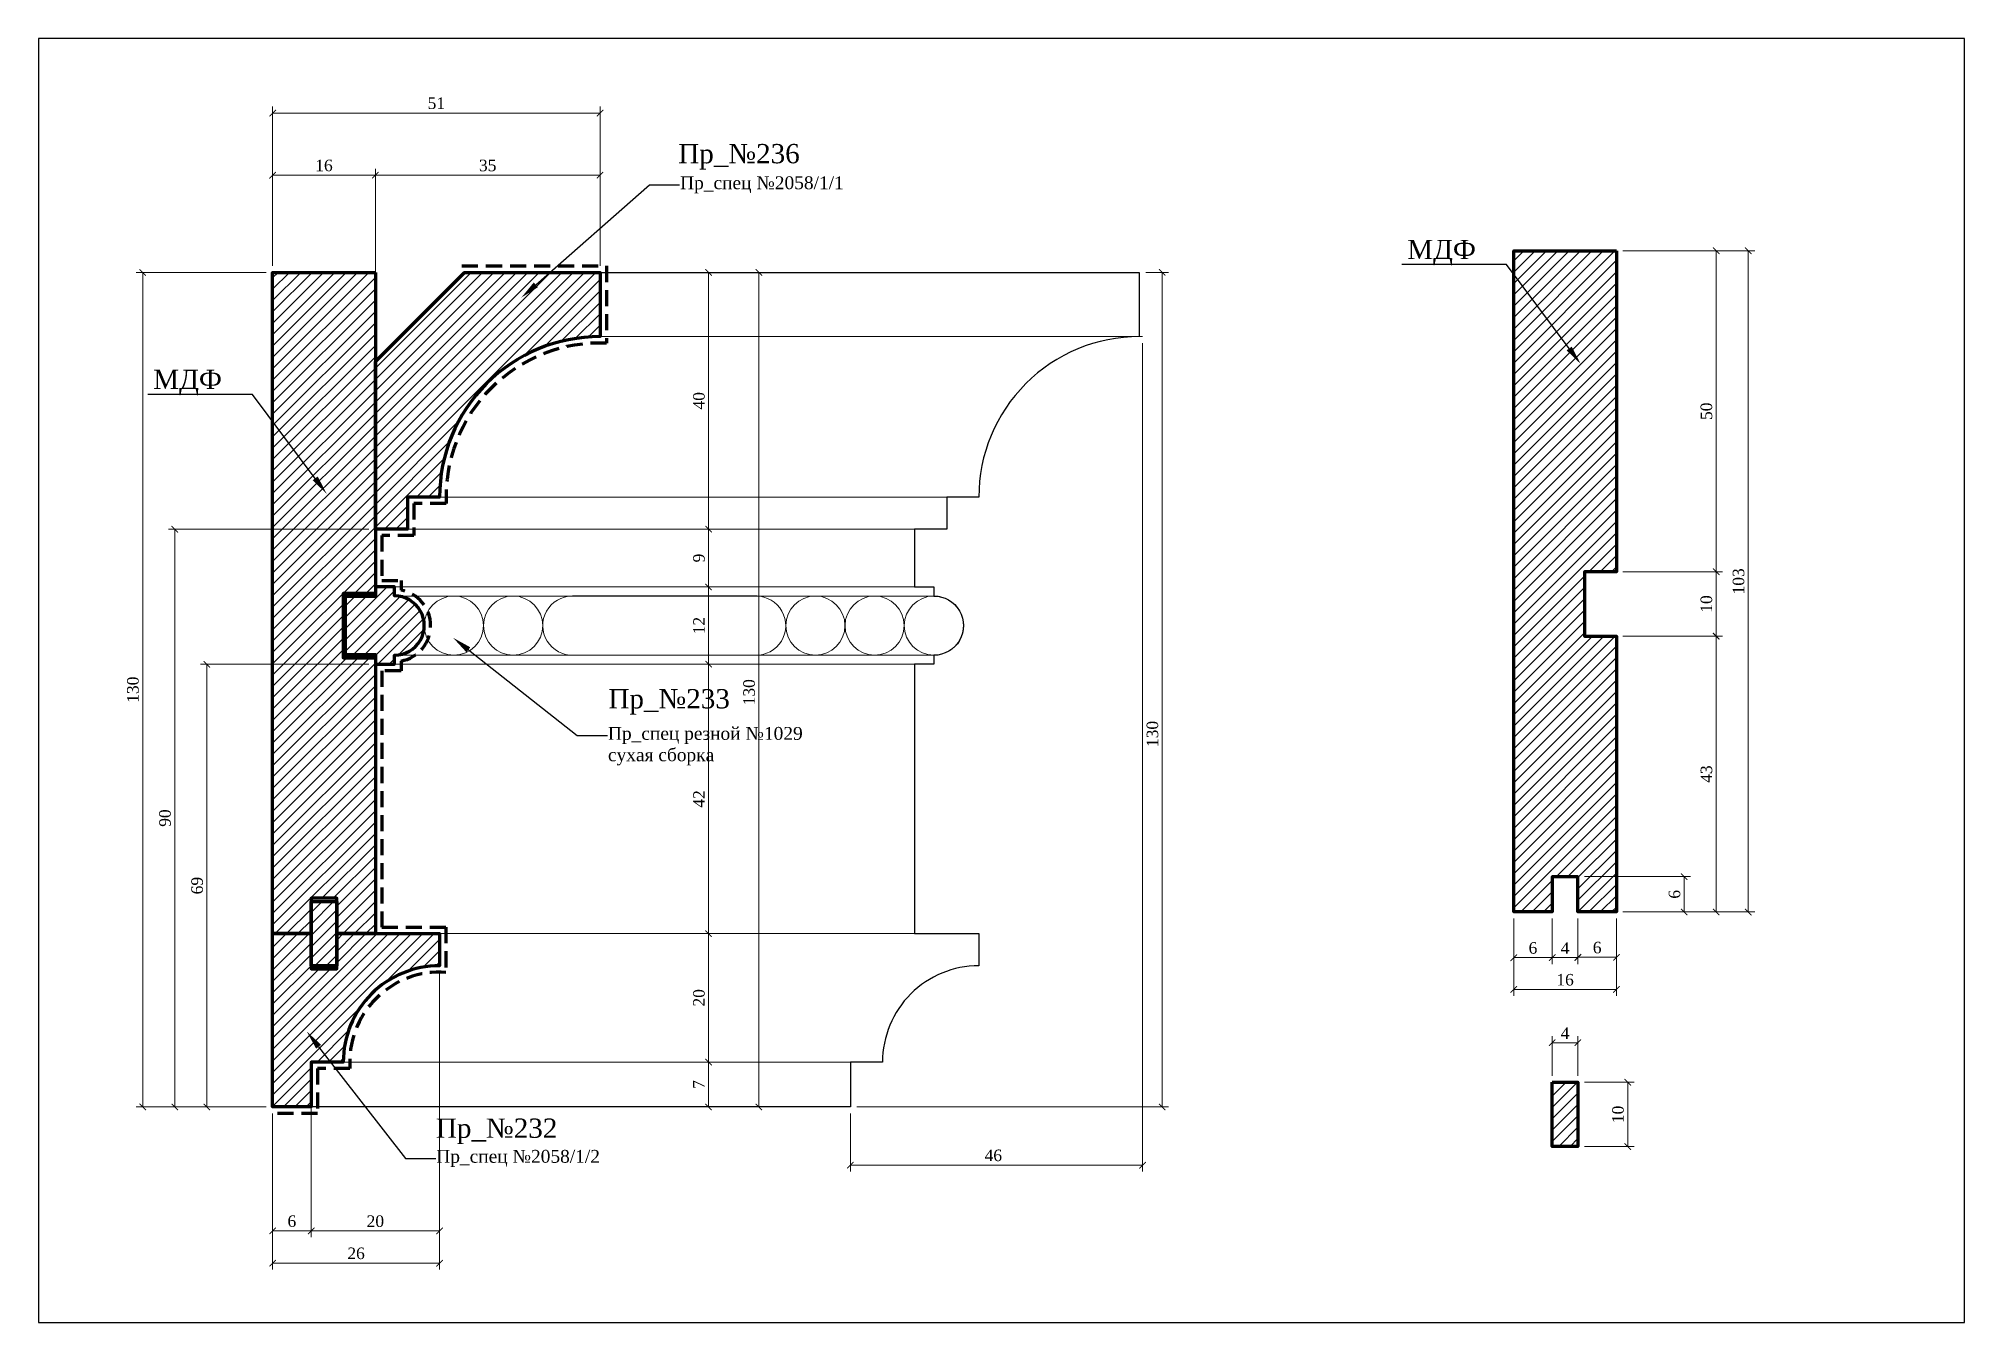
# Model space of a CAD drawing. Header units: millimetres. Extents: x 308730 to 309030, y -101505 to -101305.
import ezdxf
from ezdxf import colors
from ezdxf.entities.mleader import LeaderData, LeaderLine
from ezdxf.math import Vec2, Vec3

# ---------------------------------------------------------------- set-up
doc = ezdxf.new("R2010")
doc.units = ezdxf.units.MM
doc.header["$MEASUREMENT"] = 0
doc.linetypes.add('HIDDEN', pattern=[0.375, 0.25, -0.125])
for name, color, linetype, lineweight in [('0.05', 7, 'Continuous', 5), ('линия 15', 7, 'Continuous', 15), ('линия 50', 1, 'Continuous', 140)]:
    doc.layers.add(name, color=color, linetype=linetype, lineweight=lineweight)
doc.layers.add('Outside panel', color=7, linetype='Continuous', lineweight=18, true_color=0x7f5e57)
doc.layers.add('размеры в модели', color=7, linetype='Continuous')
doc.styles.add('ELECT', font='times.ttf')
doc.styles.get("Standard").update_dxf_attribs({"font": 'times.ttf'})
doc.dimstyles.new('M_1', dxfattribs={"dimtxt": 1.8, "dimasz": 1, "dimexe": 1, "dimexo": 1, "dimgap": 0.6, "dimtad": 1, "dimdec": 0, "dimdsep": 46, "dimtxsty": 'Standard', "dimblk": 'ARCHTICK', "dimcen": -5, "dimclrd": 7, "dimclre": 7, "dimclrt": 7, "dimadec": 0, "dimazin": 0, "dimtfac": 1, "dimtdec": 0, "dimtmove": 0, "dimatfit": 3, "dimfxl": 1, "dimtolj": 1, "dimtzin": 0, "dimlwd": 5, "dimlwe": 5, "dimarcsym": 0})
pattern_1 = [(45, (-916.2845, -3726.1778), (-0.8838834765, 0.8838834765), [])]
pattern_2 = [(45, (-843.7036, -3679.1668), (-0.8838834765, 0.8838834765), [])]
pattern_3 = [(45, (-956.1869, -3686.7835), (-0.8838834765, 0.8838834765), [])]

# ---------------------------------------------------------------- blocks, each defined once
blk = doc.blocks.new('_ArchTick')
at = {"color": 0, "linetype": 'ByBlock', "const_width": 0.15}
blk.add_lwpolyline([(-0.5, -0.5), (0.5, 0.5)], dxfattribs=at)
blk = doc.blocks.new('*D29')
at = {"color": 7, "lineweight": 5, "ltscale": 1000, "transparency": 16777216}
for p, q in [((308902.28, -101352.32), (308902.28, -101481.39)), ((308856.77, -101472.32), (308856.77, -101481.39)), ((308856.77, -101480.39), (308902.28, -101480.39))]:
    blk.add_line(p, q, dxfattribs=at)
at = {"layer": 'Defpoints', "color": 0, "ltscale": 1000, "transparency": 16777216}
for p in [(308902.28, -101351.32), (308856.77, -101471.32), (308902.28, -101480.39)]:
    blk.add_point(p, dxfattribs=at)
at = {"color": 7, "lineweight": 5, "ltscale": 1000, "transparency": 16777216, "rotation": 180}
blk.add_blockref('_ArchTick', (308856.77, -101480.39), dxfattribs=at)
at = {"color": 7, "lineweight": 5, "ltscale": 1000, "transparency": 16777216}
blk.add_blockref('_ArchTick', (308902.28, -101480.39), dxfattribs=at)
at = {"color": 7, "ltscale": 1000, "transparency": 16777216, "insert": (308879.03, -101478.87), "char_height": 1.8, "attachment_point": 5}
blk.add_mtext('\\A1;46', dxfattribs=at)
blk = doc.blocks.new('*D28')
at = {"color": 7, "lineweight": 5, "ltscale": 1000, "transparency": 16777216}
for p, q in [((308902.77, -101341.32), (308906.33, -101341.32)), ((308905.33, -101341.32), (308905.33, -101471.32)), ((308857.77, -101471.32), (308906.33, -101471.32))]:
    blk.add_line(p, q, dxfattribs=at)
at = {"layer": 'Defpoints', "color": 0, "ltscale": 1000, "transparency": 16777216}
for p in [(308901.77, -101341.32), (308856.77, -101471.32), (308905.33, -101471.32)]:
    blk.add_point(p, dxfattribs=at)
at = {"color": 7, "lineweight": 5, "ltscale": 1000, "transparency": 16777216}
for p, rotation in [((308905.33, -101341.32), 90), ((308905.33, -101471.32), 270)]:
    blk.add_blockref('_ArchTick', p, dxfattribs=dict(at, rotation=rotation))
at = {"color": 7, "ltscale": 1000, "transparency": 16777216, "insert": (308903.82, -101413.22), "char_height": 1.8, "attachment_point": 5, "rotation": 90}
blk.add_mtext('\\A1;130', dxfattribs=at)
blk = doc.blocks.new('*D1')
at = {"layer": 'Defpoints', "color": 0, "ltscale": 1000, "transparency": 16777216}
for p in [(308792.77, -101449.32), (308766.77, -101471.32), (308766.77, -101495.65)]:
    blk.add_point(p, dxfattribs=at)
at = {"layer": 'линия 15', "color": 7, "lineweight": 5, "ltscale": 1000, "transparency": 16777216}
for p, q in [((308792.77, -101450.32), (308792.77, -101496.65)), ((308766.77, -101472.32), (308766.77, -101496.65)), ((308792.77, -101495.65), (308766.77, -101495.65))]:
    blk.add_line(p, q, dxfattribs=at)
at = {"layer": 'линия 15', "color": 7, "lineweight": 5, "ltscale": 1000, "transparency": 16777216, "rotation": 180}
blk.add_blockref('_ArchTick', (308766.77, -101495.65), dxfattribs=at)
at = {"layer": 'линия 15', "color": 7, "lineweight": 5, "ltscale": 1000, "transparency": 16777216}
blk.add_blockref('_ArchTick', (308792.77, -101495.65), dxfattribs=at)
at = {"layer": 'линия 15', "color": 7, "ltscale": 1000, "transparency": 16777216, "insert": (308779.77, -101494.13), "char_height": 1.8, "attachment_point": 5}
blk.add_mtext('\\A1;26', dxfattribs=at)
blk = doc.blocks.new('*D4')
at = {"layer": 'Defpoints', "color": 0, "ltscale": 1000, "transparency": 16777216}
for p in [(308756.53, -101402.36), (308782.77, -101402.36), (308766.77, -101471.32)]:
    blk.add_point(p, dxfattribs=at)
at = {"layer": 'линия 15', "color": 7, "lineweight": 5, "ltscale": 1000, "transparency": 16777216}
for p, q in [((308781.77, -101402.36), (308755.53, -101402.36)), ((308756.53, -101471.32), (308756.53, -101402.36)), ((308765.77, -101471.32), (308755.53, -101471.32))]:
    blk.add_line(p, q, dxfattribs=at)
for p, rotation in [((308756.53, -101402.36), 90), ((308756.53, -101471.32), 270)]:
    blk.add_blockref('_ArchTick', p, dxfattribs=dict(at, rotation=rotation))
at = {"layer": 'линия 15', "color": 7, "ltscale": 1000, "transparency": 16777216, "insert": (308755.01, -101436.84), "char_height": 1.8, "attachment_point": 5, "rotation": 90}
blk.add_mtext('\\A1;69', dxfattribs=at)
blk = doc.blocks.new('*D5')
at = {"layer": 'Defpoints', "color": 0, "ltscale": 1000, "transparency": 16777216}
for p in [(308751.53, -101381.32), (308782.77, -101381.32), (308766.77, -101471.32)]:
    blk.add_point(p, dxfattribs=at)
at = {"layer": 'линия 15', "color": 7, "lineweight": 5, "ltscale": 1000, "transparency": 16777216}
for p, q in [((308781.77, -101381.32), (308750.53, -101381.32)), ((308751.53, -101471.32), (308751.53, -101381.32)), ((308765.77, -101471.32), (308750.53, -101471.32))]:
    blk.add_line(p, q, dxfattribs=at)
for p, rotation in [((308751.53, -101381.32), 90), ((308751.53, -101471.32), 270)]:
    blk.add_blockref('_ArchTick', p, dxfattribs=dict(at, rotation=rotation))
at = {"layer": 'линия 15', "color": 7, "ltscale": 1000, "transparency": 16777216, "insert": (308750.01, -101426.32), "char_height": 1.8, "attachment_point": 5, "rotation": 90}
blk.add_mtext('\\A1;90', dxfattribs=at)
blk = doc.blocks.new('*D17')
at = {"layer": 'Defpoints', "color": 0, "ltscale": 1000, "transparency": 16777216}
for p in [(308970.09, -101467.48), (308977.85, -101467.48), (308970.09, -101477.48)]:
    blk.add_point(p, dxfattribs=at)
at = {"layer": 'линия 15', "color": 7, "lineweight": 5, "ltscale": 1000, "transparency": 16777216}
for p, q in [((308971.09, -101467.48), (308978.85, -101467.48)), ((308977.85, -101477.48), (308977.85, -101467.48)), ((308971.09, -101477.48), (308978.85, -101477.48))]:
    blk.add_line(p, q, dxfattribs=at)
for p, rotation in [((308977.85, -101467.48), 90), ((308977.85, -101477.48), 270)]:
    blk.add_blockref('_ArchTick', p, dxfattribs=dict(at, rotation=rotation))
at = {"layer": 'линия 15', "color": 7, "ltscale": 1000, "transparency": 16777216, "insert": (308976.33, -101472.48), "char_height": 1.8, "attachment_point": 5, "rotation": 90}
blk.add_mtext('\\A1;10', dxfattribs=at)
blk = doc.blocks.new('*D24')
at = {"layer": 'Defpoints', "color": 0, "ltscale": 1000, "transparency": 16777216}
for p in [(308976.09, -101337.95), (308976.09, -101440.95), (308996.63, -101440.95)]:
    blk.add_point(p, dxfattribs=at)
at = {"layer": 'линия 15', "color": 7, "lineweight": 5, "ltscale": 1000, "transparency": 16777216}
for p, q in [((308977.09, -101337.95), (308997.63, -101337.95)), ((308996.63, -101337.95), (308996.63, -101440.95)), ((308977.09, -101440.95), (308997.63, -101440.95))]:
    blk.add_line(p, q, dxfattribs=at)
for p, rotation in [((308996.63, -101337.95), 90), ((308996.63, -101440.95), 270)]:
    blk.add_blockref('_ArchTick', p, dxfattribs=dict(at, rotation=rotation))
at = {"layer": 'линия 15', "color": 7, "ltscale": 1000, "transparency": 16777216, "insert": (308995.11, -101389.45), "char_height": 1.8, "attachment_point": 5, "rotation": 90}
blk.add_mtext('\\A1;103', dxfattribs=at)
blk = doc.blocks.new('*D25')
at = {"layer": 'Defpoints', "color": 0, "ltscale": 1000, "transparency": 16777216}
for p in [(308976.09, -101397.99), (308976.09, -101440.95), (308991.63, -101440.95)]:
    blk.add_point(p, dxfattribs=at)
at = {"layer": 'линия 15', "color": 7, "lineweight": 5, "ltscale": 1000, "transparency": 16777216}
for p, q in [((308977.09, -101397.99), (308992.63, -101397.99)), ((308991.63, -101397.99), (308991.63, -101440.95)), ((308977.09, -101440.95), (308992.63, -101440.95))]:
    blk.add_line(p, q, dxfattribs=at)
for p, rotation in [((308991.63, -101397.99), 90), ((308991.63, -101440.95), 270)]:
    blk.add_blockref('_ArchTick', p, dxfattribs=dict(at, rotation=rotation))
at = {"layer": 'линия 15', "color": 7, "ltscale": 1000, "transparency": 16777216, "insert": (308990.11, -101419.47), "char_height": 1.8, "attachment_point": 5, "rotation": 90}
blk.add_mtext('\\A1;43', dxfattribs=at)
blk = doc.blocks.new('*D26')
at = {"layer": 'Defpoints', "color": 0, "ltscale": 1000, "transparency": 16777216}
for p in [(308976.09, -101387.95), (308976.09, -101397.99), (308991.63, -101397.99)]:
    blk.add_point(p, dxfattribs=at)
at = {"layer": 'линия 15', "color": 7, "lineweight": 5, "ltscale": 1000, "transparency": 16777216}
for p, q in [((308977.09, -101387.95), (308992.63, -101387.95)), ((308991.63, -101387.95), (308991.63, -101397.99)), ((308977.09, -101397.99), (308992.63, -101397.99))]:
    blk.add_line(p, q, dxfattribs=at)
for p, rotation in [((308991.63, -101387.95), 90), ((308991.63, -101397.99), 270)]:
    blk.add_blockref('_ArchTick', p, dxfattribs=dict(at, rotation=rotation))
at = {"layer": 'линия 15', "color": 7, "ltscale": 1000, "transparency": 16777216, "insert": (308990.11, -101392.97), "char_height": 1.8, "attachment_point": 5, "rotation": 90}
blk.add_mtext('\\A1;10', dxfattribs=at)
blk = doc.blocks.new('*D27')
at = {"layer": 'Defpoints', "color": 0, "ltscale": 1000, "transparency": 16777216}
for p in [(308976.09, -101337.95), (308976.09, -101387.95), (308991.63, -101387.95)]:
    blk.add_point(p, dxfattribs=at)
at = {"layer": 'линия 15', "color": 7, "lineweight": 5, "ltscale": 1000, "transparency": 16777216}
for p, q in [((308977.09, -101337.95), (308992.63, -101337.95)), ((308991.63, -101337.95), (308991.63, -101387.95)), ((308977.09, -101387.95), (308992.63, -101387.95))]:
    blk.add_line(p, q, dxfattribs=at)
for p, rotation in [((308991.63, -101337.95), 90), ((308991.63, -101387.95), 270)]:
    blk.add_blockref('_ArchTick', p, dxfattribs=dict(at, rotation=rotation))
at = {"layer": 'линия 15', "color": 7, "ltscale": 1000, "transparency": 16777216, "insert": (308990.11, -101362.95), "char_height": 1.8, "attachment_point": 5, "rotation": 90}
blk.add_mtext('\\A1;50', dxfattribs=at)
blk = doc.blocks.new('*D22')
at = {"layer": 'Defpoints', "color": 0, "ltscale": 1000, "transparency": 16777216}
for p in [(308966.09, -101440.95), (308970.09, -101440.95), (308966.09, -101448.06)]:
    blk.add_point(p, dxfattribs=at)
at = {"layer": 'линия 15', "color": 7, "lineweight": 5, "ltscale": 1000, "transparency": 16777216}
for p, q in [((308966.09, -101441.95), (308966.09, -101449.06)), ((308970.09, -101441.95), (308970.09, -101449.06)), ((308970.09, -101448.06), (308966.09, -101448.06))]:
    blk.add_line(p, q, dxfattribs=at)
at = {"layer": 'линия 15', "color": 7, "lineweight": 5, "ltscale": 1000, "transparency": 16777216, "rotation": 180}
blk.add_blockref('_ArchTick', (308966.09, -101448.06), dxfattribs=at)
at = {"layer": 'линия 15', "color": 7, "lineweight": 5, "ltscale": 1000, "transparency": 16777216}
blk.add_blockref('_ArchTick', (308970.09, -101448.06), dxfattribs=at)
at = {"layer": 'линия 15', "color": 7, "ltscale": 1000, "transparency": 16777216, "insert": (308968.09, -101446.56), "char_height": 1.8, "attachment_point": 5}
blk.add_mtext('\\A1;4', dxfattribs=at)
blk = doc.blocks.new('*D23')
at = {"layer": 'Defpoints', "color": 0, "ltscale": 1000, "transparency": 16777216}
for p in [(308970.09, -101440.95), (308976.09, -101440.95), (308970.09, -101448.01)]:
    blk.add_point(p, dxfattribs=at)
at = {"layer": 'линия 15', "color": 7, "lineweight": 5, "ltscale": 1000, "transparency": 16777216}
for p, q in [((308970.09, -101441.95), (308970.09, -101449.01)), ((308976.09, -101441.95), (308976.09, -101449.01)), ((308976.09, -101448.01), (308970.09, -101448.01))]:
    blk.add_line(p, q, dxfattribs=at)
at = {"layer": 'линия 15', "color": 7, "lineweight": 5, "ltscale": 1000, "transparency": 16777216, "rotation": 180}
blk.add_blockref('_ArchTick', (308970.09, -101448.01), dxfattribs=at)
at = {"layer": 'линия 15', "color": 7, "lineweight": 5, "ltscale": 1000, "transparency": 16777216}
blk.add_blockref('_ArchTick', (308976.09, -101448.01), dxfattribs=at)
at = {"layer": 'линия 15', "color": 7, "ltscale": 1000, "transparency": 16777216, "insert": (308973.09, -101446.5), "char_height": 1.8, "attachment_point": 5}
blk.add_mtext('\\A1;6', dxfattribs=at)
blk = doc.blocks.new('*D6')
at = {"layer": 'Defpoints', "color": 0, "ltscale": 1000, "transparency": 16777216}
for p in [(308766.77, -101341.32), (308746.53, -101471.32), (308766.77, -101471.32)]:
    blk.add_point(p, dxfattribs=at)
at = {"layer": 'линия 15', "color": 7, "lineweight": 5, "ltscale": 1000, "transparency": 16777216}
for p, q in [((308765.77, -101341.32), (308745.53, -101341.32)), ((308746.53, -101341.32), (308746.53, -101471.32)), ((308765.77, -101471.32), (308745.53, -101471.32))]:
    blk.add_line(p, q, dxfattribs=at)
for p, rotation in [((308746.53, -101341.32), 90), ((308746.53, -101471.32), 270)]:
    blk.add_blockref('_ArchTick', p, dxfattribs=dict(at, rotation=rotation))
at = {"layer": 'линия 15', "color": 7, "ltscale": 1000, "transparency": 16777216, "insert": (308745.01, -101406.32), "char_height": 1.8, "attachment_point": 5, "rotation": 90}
blk.add_mtext('\\A1;130', dxfattribs=at)
blk = doc.blocks.new('*D7')
at = {"layer": 'Defpoints', "color": 0, "ltscale": 1000, "transparency": 16777216}
for p in [(308766.77, -101316.5), (308766.77, -101341.32), (308817.77, -101341.32)]:
    blk.add_point(p, dxfattribs=at)
at = {"layer": 'линия 15', "color": 7, "lineweight": 5, "ltscale": 1000, "transparency": 16777216}
for p, q in [((308766.77, -101340.32), (308766.77, -101315.5)), ((308817.77, -101340.32), (308817.77, -101315.5)), ((308817.77, -101316.5), (308766.77, -101316.5))]:
    blk.add_line(p, q, dxfattribs=at)
at = {"layer": 'линия 15', "color": 7, "lineweight": 5, "ltscale": 1000, "transparency": 16777216, "rotation": 180}
blk.add_blockref('_ArchTick', (308766.77, -101316.5), dxfattribs=at)
at = {"layer": 'линия 15', "color": 7, "lineweight": 5, "ltscale": 1000, "transparency": 16777216}
blk.add_blockref('_ArchTick', (308817.77, -101316.5), dxfattribs=at)
at = {"layer": 'линия 15', "color": 7, "ltscale": 1000, "transparency": 16777216, "insert": (308792.27, -101314.98), "char_height": 1.8, "attachment_point": 5}
blk.add_mtext('\\A1;51', dxfattribs=at)
blk = doc.blocks.new('*D8')
at = {"layer": 'Defpoints', "color": 0, "ltscale": 1000, "transparency": 16777216}
for p in [(308817.77, -101326.19), (308817.77, -101341.32), (308782.77, -101355.2)]:
    blk.add_point(p, dxfattribs=at)
at = {"layer": 'линия 15', "color": 7, "lineweight": 5, "ltscale": 1000, "transparency": 16777216}
for p, q in [((308782.77, -101354.2), (308782.77, -101325.19)), ((308782.77, -101326.19), (308817.77, -101326.19)), ((308817.77, -101340.32), (308817.77, -101325.19))]:
    blk.add_line(p, q, dxfattribs=at)
at = {"layer": 'линия 15', "color": 7, "lineweight": 5, "ltscale": 1000, "transparency": 16777216, "rotation": 180}
blk.add_blockref('_ArchTick', (308782.77, -101326.19), dxfattribs=at)
at = {"layer": 'линия 15', "color": 7, "lineweight": 5, "ltscale": 1000, "transparency": 16777216}
blk.add_blockref('_ArchTick', (308817.77, -101326.19), dxfattribs=at)
at = {"layer": 'линия 15', "color": 7, "ltscale": 1000, "transparency": 16777216, "insert": (308800.27, -101324.67), "char_height": 1.8, "attachment_point": 5}
blk.add_mtext('\\A1;35', dxfattribs=at)
blk = doc.blocks.new('*D9')
at = {"layer": 'Defpoints', "color": 0, "ltscale": 1000, "transparency": 16777216}
for p in [(308766.77, -101326.19), (308766.77, -101341.32), (308782.77, -101341.32)]:
    blk.add_point(p, dxfattribs=at)
at = {"layer": 'линия 15', "color": 7, "lineweight": 5, "ltscale": 1000, "transparency": 16777216}
for p, q in [((308766.77, -101340.32), (308766.77, -101325.19)), ((308782.77, -101326.19), (308766.77, -101326.19)), ((308782.77, -101340.32), (308782.77, -101325.19))]:
    blk.add_line(p, q, dxfattribs=at)
at = {"layer": 'линия 15', "color": 7, "lineweight": 5, "ltscale": 1000, "transparency": 16777216, "rotation": 180}
blk.add_blockref('_ArchTick', (308766.77, -101326.19), dxfattribs=at)
at = {"layer": 'линия 15', "color": 7, "lineweight": 5, "ltscale": 1000, "transparency": 16777216}
blk.add_blockref('_ArchTick', (308782.77, -101326.19), dxfattribs=at)
at = {"layer": 'линия 15', "color": 7, "ltscale": 1000, "transparency": 16777216, "insert": (308774.77, -101324.67), "char_height": 1.8, "attachment_point": 5}
blk.add_mtext('\\A1;16', dxfattribs=at)
blk = doc.blocks.new('*D10')
at = {"layer": 'Defpoints', "color": 0, "ltscale": 1000, "transparency": 16777216}
for p in [(308817.77, -101341.32), (308772.77, -101471.32), (308842.51, -101471.32)]:
    blk.add_point(p, dxfattribs=at)
at = {"layer": 'линия 15', "color": 7, "lineweight": 5, "ltscale": 1000, "transparency": 16777216}
for p, q in [((308818.77, -101341.32), (308843.51, -101341.32)), ((308842.51, -101341.32), (308842.51, -101471.32)), ((308773.77, -101471.32), (308843.51, -101471.32))]:
    blk.add_line(p, q, dxfattribs=at)
for p, rotation in [((308842.51, -101341.32), 90), ((308842.51, -101471.32), 270)]:
    blk.add_blockref('_ArchTick', p, dxfattribs=dict(at, rotation=rotation))
at = {"layer": 'линия 15', "color": 7, "ltscale": 1000, "transparency": 16777216, "insert": (308840.99, -101406.72), "char_height": 1.8, "attachment_point": 5, "rotation": 90}
blk.add_mtext('\\A1;130', dxfattribs=at)
blk = doc.blocks.new('*D16')
at = {"layer": 'Defpoints', "color": 0, "ltscale": 1000, "transparency": 16777216}
for p in [(308777.77, -101464.32), (308772.77, -101471.32), (308834.68, -101471.32)]:
    blk.add_point(p, dxfattribs=at)
at = {"layer": 'линия 15', "color": 7, "lineweight": 5, "ltscale": 1000, "transparency": 16777216}
for p, q in [((308778.77, -101464.32), (308835.68, -101464.32)), ((308834.68, -101464.32), (308834.68, -101471.32)), ((308773.77, -101471.32), (308835.68, -101471.32))]:
    blk.add_line(p, q, dxfattribs=at)
for p, rotation in [((308834.68, -101464.32), 90), ((308834.68, -101471.32), 270)]:
    blk.add_blockref('_ArchTick', p, dxfattribs=dict(at, rotation=rotation))
at = {"layer": 'линия 15', "color": 7, "ltscale": 1000, "transparency": 16777216, "insert": (308833.16, -101467.82), "char_height": 1.8, "attachment_point": 5, "rotation": 90}
blk.add_mtext('\\A1;7', dxfattribs=at)

msp = doc.modelspace()

# ---------------------------------------------------------------- hatches: boundary and pattern name
at = {"layer": 'Outside panel', "ltscale": 1000}
h = msp.add_hatch(dxfattribs=at)
h.set_pattern_fill('ANSI31', color=5, scale=10)
h.set_pattern_definition(pattern_1)
h.paths.add_polyline_path([(308976.09, -101337.95), (308960.09, -101337.95), (308960.09, -101440.95), (308966.09, -101440.95), (308966.09, -101435.45), (308970.09, -101435.45), (308970.09, -101440.95), (308976.09, -101440.95), (308976.09, -101397.99), (308971.09, -101397.99), (308971.09, -101387.95), (308976.09, -101387.95)])
h = msp.add_hatch(dxfattribs=at)
h.set_pattern_fill('ANSI31', color=5, scale=10)
h.set_pattern_definition(pattern_3)
h.paths.add_polyline_path([(308782.77, -101341.32), (308766.77, -101341.32), (308766.77, -101444.32), (308772.77, -101444.32), (308772.77, -101439.32), (308772.77, -101438.82), (308776.77, -101438.82), (308776.77, -101444.32), (308782.77, -101444.32), (308782.77, -101401.36), (308777.77, -101401.36), (308777.77, -101391.32), (308782.77, -101391.32), (308782.77, -101390.32)])
h = msp.add_hatch(dxfattribs=at)
h.set_pattern_fill('ANSI31', color=256, scale=10)
h.set_pattern_definition(pattern_3)
h.paths.add_polyline_path([(308817.77, -101351.32), (308817.77, -101341.32), (308796.66, -101341.32), (308782.77, -101355.2), (308782.77, -101381.32), (308787.77, -101381.32), (308787.77, -101376.32), (308792.77, -101376.32, -0.414214)])
h.paths.add_polyline_path([(308811.61, -101347.93, -1), (308811.72, -101347.87, -1)], flags=16)
h = msp.add_hatch(dxfattribs=at)
h.set_pattern_fill('ANSI31', color=256, scale=10)
h.set_pattern_definition(pattern_2)
h.paths.add_polyline_path([(308785.77, -101390.32), (308782.77, -101390.32), (308782.77, -101391.82), (308778.07, -101391.82), (308778.07, -101400.86), (308782.77, -101400.86), (308782.77, -101402.36), (308785.77, -101402.36), (308785.77, -101400.95, 1.00032), (308785.77, -101391.72)])
h = msp.add_hatch(dxfattribs=at)
h.set_pattern_fill('ANSI31', color=5, scale=10)
h.set_pattern_definition(pattern_2)
h.paths.add_polyline_path([(308776.77, -101439.32), (308772.77, -101439.32), (308772.77, -101449.32), (308776.77, -101449.32)])
h = msp.add_hatch(dxfattribs=at)
h.set_pattern_fill('ANSI31', color=256, scale=10)
h.set_pattern_definition(pattern_3)
h.paths.add_polyline_path([(308792.77, -101444.32), (308776.77, -101444.32), (308776.77, -101449.32), (308776.77, -101449.82), (308772.77, -101449.82), (308772.77, -101444.32), (308766.77, -101444.32), (308766.77, -101471.32), (308772.77, -101471.32), (308772.77, -101464.32), (308777.77, -101464.32, -0.075756), (308778.46, -101459.85), (308773.63, -101456.67, -1), (308773.52, -101456.6, -1), (308773.63, -101456.67), (308778.46, -101459.85, -0.32816), (308792.77, -101449.32)])
h = msp.add_hatch(dxfattribs=at)
h.set_pattern_fill('ANSI31', color=5, scale=10)
h.set_pattern_definition(pattern_1)
h.paths.add_polyline_path([(308970.09, -101467.48), (308966.09, -101467.48), (308966.09, -101477.48), (308970.09, -101477.48)])

# ---------------------------------------------------------------- linework, layer by layer
at = {"linetype": 'Continuous', "lineweight": 15}
for p, q in [((308817.77, -101341.32), (308878.99, -101341.32)), ((308817.77, -101351.32), (308902.28, -101351.32)), ((308792.77, -101376.32), (308876.77, -101376.32)), ((308787.77, -101381.32), (308871.77, -101381.32)), ((308792.77, -101444.32), (308866.77, -101444.32)), ((308777.77, -101464.32), (308861.77, -101464.32)), ((308772.77, -101471.32), (308856.77, -101471.32))]:
    msp.add_line(p, q, dxfattribs=at)
at = {"color": 7, "lineweight": 15, "ltscale": 1000, "extrusion": (0, 1, 0)}
for p, q in [((308785.77, -101390.32), (308866.77, -101390.32)), ((308785.94, -101391.73), (308869.76, -101391.73)), ((308785.77, -101400.95), (308870, -101400.95)), ((308785.84, -101402.32), (308869.77, -101402.32))]:
    msp.add_line(p, q, dxfattribs=at)
at = {"color": 6, "ltscale": 1000}
msp.add_lwpolyline([(308730.3, -101504.89), (309030.3, -101504.89), (309030.3, -101304.89), (308730.3, -101304.89)], close=True, dxfattribs=at)
at = {"color": 7}
msp.add_lwpolyline([(308817.77, -101341.32), (308901.77, -101341.32), (308901.77, -101351.32, 0.414214), (308876.77, -101376.32), (308871.77, -101376.32), (308871.77, -101381.32), (308866.77, -101381.32), (308866.77, -101390.32), (308869.77, -101390.32), (308869.76, -101391.73, -1.00032), (308869.77, -101400.96), (308869.77, -101402.36), (308866.77, -101402.36), (308866.77, -101444.32), (308876.77, -101444.32), (308876.77, -101449.32, 0.414214), (308861.77, -101464.32), (308856.77, -101464.32), (308856.77, -101471.32), (308772.77, -101471.32)], format="xyb", dxfattribs=at)
at = {"color": 7, "lineweight": 15, "ltscale": 1000}
for centre in [(308851.31, -101396.34), (308860.54, -101396.34), (308869.77, -101396.34)]:
    msp.add_circle(centre, 4.61, dxfattribs=at)
at = {"layer": '0.05', "color": 7, "lineweight": 15, "ltscale": 1000, "extrusion": (0, -1, 0)}
msp.add_line((308813.46, -101391.72), (308842.25, -101391.72), dxfattribs=at)
at = {"layer": '0.05', "color": 7, "lineweight": 15, "ltscale": 1000, "extrusion": (0, 1, 0)}
msp.add_line((308813.46, -101400.95), (308842.25, -101400.95), dxfattribs=at)
at = {"layer": '0.05', "color": 7, "lineweight": 15, "ltscale": 1000}
msp.add_lwpolyline([(308813.46, -101391.72), (308842.08, -101391.73)], dxfattribs=at)
for centre in [(308795, -101396.34), (308804.23, -101396.34)]:
    msp.add_circle(centre, 4.61, dxfattribs=at)
for centre, start, end in [((308813.46, -101396.34), 90, 272.0489), ((308842.08, -101396.34), 267.9511, 90)]:
    msp.add_arc(centre, 4.61, start, end, dxfattribs=at)
at = {"layer": 'линия 50', "color": 7}
for points in [[(308976.09, -101337.95), (308976.09, -101387.95), (308971.09, -101387.95), (308971.09, -101397.99), (308976.09, -101397.99), (308976.09, -101440.95), (308970.09, -101440.95), (308970.09, -101435.45), (308966.09, -101435.45), (308966.09, -101440.95), (308960.09, -101440.95), (308960.09, -101337.95)], [(308782.77, -101341.32), (308782.77, -101391.32), (308777.77, -101391.32), (308777.77, -101401.36), (308782.77, -101401.36), (308782.77, -101444.32), (308776.77, -101444.32), (308776.77, -101438.82), (308772.77, -101438.82), (308772.77, -101444.32), (308766.77, -101444.32), (308766.77, -101341.32)], [(308772.77, -101439.32), (308776.77, -101439.32), (308776.77, -101449.32), (308772.77, -101449.32)], [(308966.09, -101467.48), (308970.09, -101467.48), (308970.09, -101477.48), (308966.09, -101477.48)]]:
    msp.add_lwpolyline(points, close=True, dxfattribs=at)
at = {"layer": 'линия 50', "color": 1, "linetype": 'HIDDEN', "ltscale": 10, "true_color": 0xff0909}
msp.add_lwpolyline([(308796.25, -101340.32), (308818.77, -101340.32), (308818.77, -101352.34, 0.438845), (308793.8, -101377.32), (308788.77, -101377.32), (308788.77, -101382.32), (308783.77, -101382.32), (308783.77, -101389.32), (308786.78, -101389.32), (308786.77, -101390.81, -0.835302), (308786.77, -101401.86), (308786.77, -101403.36), (308783.77, -101403.36), (308783.77, -101443.32), (308793.77, -101443.32), (308793.77, -101450.35, 0.456739), (308778.81, -101465.32), (308773.77, -101465.32), (308773.77, -101472.32), (308766.77, -101472.32)], format="xyb", dxfattribs=at)
at = {"layer": 'линия 50', "color": 7}
for points in [[(308782.77, -101355.2), (308796.66, -101341.32), (308817.77, -101341.32), (308817.77, -101351.32, 0.414214), (308792.77, -101376.32), (308787.77, -101376.32), (308787.77, -101381.32), (308782.77, -101381.32)], [(308778.07, -101400.86), (308782.77, -101400.86), (308782.77, -101402.36), (308785.77, -101402.36), (308785.77, -101400.95, 1.00032), (308785.77, -101391.72), (308785.77, -101390.32), (308782.77, -101390.32), (308782.77, -101391.82), (308778.07, -101391.82)], [(308766.77, -101444.32), (308772.77, -101444.32), (308772.77, -101449.82), (308776.77, -101449.82), (308776.77, -101444.32), (308792.77, -101444.32), (308792.77, -101449.32, 0.414214), (308777.77, -101464.32), (308772.77, -101464.32), (308772.77, -101471.32), (308766.77, -101471.32)]]:
    msp.add_lwpolyline(points, format="xyb", close=True, dxfattribs=at)

# ---------------------------------------------------------------- texts
at = {"color": 5, "ltscale": 1000, "style": 'ELECT'}
for s, p in [('Пр_№236', (308829.95, -101324.32)), ('Пр_№233', (308819.07, -101409.23)), ('Пр_№232', (308792.2, -101476.12))]:
    msp.add_text(s, height=3, dxfattribs=at).set_placement(p)

# ---------------------------------------------------------------- dimensions: what is measured, and where the dimension line sits
at = {"color": 7, "ltscale": 1000}
dim = msp.add_linear_dim(base=(308905.33, -101471.32), p1=(308901.77, -101341.32), p2=(308856.77, -101471.32), angle=90, dimstyle='M_1', dxfattribs=at)
dim.commit()
dim.dimension.update_dxf_attribs({"geometry": '*D28', "text_midpoint": (308905.33, -101413.22), "dimtype": 128})
dim = msp.add_linear_dim(base=(308902.28, -101480.39), p1=(308856.77, -101471.32), p2=(308902.28, -101351.32), dimstyle='M_1', dxfattribs=at)
dim.commit()
dim.dimension.update_dxf_attribs({"geometry": '*D29', "text_midpoint": (308879.03, -101480.39), "dimtype": 128})
at = {"layer": 'линия 15', "color": 7, "ltscale": 1000}
for base, p1, p2, angle, picture, middle in [((308766.77, -101316.5), (308817.77, -101341.32), (308766.77, -101341.32), 180, '*D7', (308792.27, -101314.98)), ((308766.77, -101326.19), (308782.77, -101341.32), (308766.77, -101341.32), 180, '*D9', (308774.77, -101324.67)), ((308817.77, -101326.19), (308782.77, -101355.2), (308817.77, -101341.32), 180, '*D8', (308800.27, -101324.67)), ((308996.63, -101440.95), (308976.09, -101337.95), (308976.09, -101440.95), 90, '*D24', (308995.11, -101389.45)), ((308991.63, -101387.95), (308976.09, -101337.95), (308976.09, -101387.95), 90, '*D27', (308990.11, -101362.95)), ((308746.53, -101471.32), (308766.77, -101341.32), (308766.77, -101471.32), 270, '*D6', (308745.01, -101406.32)), ((308751.53, -101381.32), (308766.77, -101471.32), (308782.77, -101381.32), 90, '*D5', (308750.01, -101426.32)), ((308991.63, -101397.99), (308976.09, -101387.95), (308976.09, -101397.99), 90, '*D26', (308990.11, -101392.97)), ((308991.63, -101440.95), (308976.09, -101397.99), (308976.09, -101440.95), 90, '*D25', (308990.11, -101419.47)), ((308756.53, -101402.36), (308766.77, -101471.32), (308782.77, -101402.36), 90, '*D4', (308755.01, -101436.84)), ((308834.68, -101471.32), (308777.77, -101464.32), (308772.77, -101471.32), 90, '*D16', (308833.16, -101467.82)), ((308977.85, -101467.48), (308970.09, -101477.48), (308970.09, -101467.48), 90, '*D17', (308976.33, -101472.48))]:
    dim = msp.add_linear_dim(base=base, p1=p1, p2=p2, angle=angle, dimstyle='M_1', dxfattribs=at)
    dim.commit()
    dim.dimension.update_dxf_attribs({"geometry": picture, "text_midpoint": middle})
dim = msp.add_linear_dim(base=(308842.51, -101471.32), p1=(308817.77, -101341.32), p2=(308772.77, -101471.32), angle=90, dimstyle='M_1', dxfattribs=at)
dim.commit()
dim.dimension.update_dxf_attribs({"geometry": '*D10', "text_midpoint": (308842.51, -101406.72), "dimtype": 128})
for base, p1, p2 in [((308834.68, -101341.32), (308787.77, -101381.32), (308817.77, -101341.32)), ((308834.68, -101381.32), (308785.77, -101390.32), (308787.77, -101381.32)), ((308834.68, -101390.32), (308785.77, -101402.36), (308785.77, -101390.32)), ((308834.68, -101402.36), (308792.77, -101444.32), (308785.77, -101402.36)), ((308986.63421528, -101435.44526433), (308976.08984872, -101440.94526433), (308970.08984872, -101435.44526433)), ((308834.68, -101444.32), (308777.77, -101464.32), (308792.77, -101444.32))]:
    msp.add_linear_dim(base=base, p1=p1, p2=p2, angle=90, dimstyle='M_1', dxfattribs=at).render()
for base, p1, p2 in [((308976.09, -101453.01), (308960.09, -101440.95), (308976.09, -101440.95)), ((308966.09, -101448.06), (308960.09, -101440.95), (308966.09, -101440.95)), ((308792.77, -101490.62), (308772.77, -101464.32), (308792.77, -101449.32)), ((308970.09, -101461.31), (308966.09, -101467.48), (308970.09, -101467.48)), ((308772.77, -101490.62), (308766.77, -101471.32), (308772.77, -101471.32))]:
    msp.add_linear_dim(base=base, p1=p1, p2=p2, dimstyle='M_1', dxfattribs=at).render()
for base, p1, p2, picture, middle in [((308966.09, -101448.06), (308970.09, -101440.95), (308966.09, -101440.95), '*D22', (308968.09, -101446.56)), ((308970.09, -101448.01), (308976.09, -101440.95), (308970.09, -101440.95), '*D23', (308973.09, -101446.5)), ((308766.77, -101495.65), (308792.77, -101449.32), (308766.77, -101471.32), '*D1', (308779.77, -101494.13))]:
    dim = msp.add_linear_dim(base=base, p1=p1, p2=p2, dimstyle='M_1', dxfattribs=at)
    dim.commit()
    dim.dimension.update_dxf_attribs({"geometry": picture, "text_midpoint": middle})

# ---------------------------------------------------------------- leaders
at = {"layer": 'размеры в модели', "color": 7, "ltscale": 1000}
ml = msp.add_multileader_mtext('Standard', dxfattribs=at)
ml.set_content('\\A1;Пр_спец №2058/1/1', color=7)
ml.set_leader_properties()
ml.build(insert=Vec2(0, 0))
ml.multileader.update_dxf_attribs({"text_right_attachment_type": 6, "dogleg_length": 0.36, "arrow_head_size": 3})
ctx = ml.context
ctx.base_point, ctx.char_height, ctx.arrow_head_size, ctx.landing_gap_size, ctx.plane_origin = Vec3(308830.15, -101327.68), 2, 3, 0.09, Vec3(308752.23, -101393.81)
ctx.right_attachment = 6
notes = []
notes.append((ctx, [(1, (1, 1, 0), (308825.48, -101327.68), (1, 0), 4.68, [(0, [(308805.51, -101345.25)], 0, [])])]))
ctx.mtext.insert, ctx.mtext.flow_direction = Vec3(308830.24, -101326.36), 5
ml = msp.add_multileader_mtext('Standard', dxfattribs=at)
ml.set_content('\\A1;МДФ  ', color=7)
ml.set_leader_properties()
ml.build(insert=Vec2(0, 0))
ml.multileader.update_dxf_attribs({"text_right_attachment_type": 6, "dogleg_length": 0.36, "arrow_head_size": 3})
ctx = ml.context
ctx.base_point, ctx.char_height, ctx.arrow_head_size, ctx.landing_gap_size, ctx.plane_origin = Vec3(308943.88, -101338.17), 3, 3, 0.09, Vec3(308958.24, -101360.06)
ctx.right_attachment, ctx.text_align_type = 6, 2
notes.append((ctx, [(0, (1, 1, 0), (308958.96, -101340.09), (-1, 0), 4.68, [(0, [(308970.52, -101355.58)], 0, [])])]))
ctx.mtext.insert, ctx.mtext.alignment, ctx.mtext.flow_direction = Vec3(308954.2, -101336.25), 3, 5
ml = msp.add_multileader_mtext('Standard', dxfattribs=at)
ml.set_content('\\A1;МДФ  ', color=7)
ml.set_leader_properties()
ml.build(insert=Vec2(0, 0))
ml.multileader.update_dxf_attribs({"text_right_attachment_type": 6, "dogleg_length": 0.36, "arrow_head_size": 3})
ctx = ml.context
ctx.base_point, ctx.char_height, ctx.arrow_head_size, ctx.landing_gap_size, ctx.plane_origin = Vec3(308748.56, -101358.4), 3, 3, 0.09, Vec3(308762.92, -101380.29)
ctx.right_attachment, ctx.text_align_type = 6, 2
notes.append((ctx, [(0, (1, 1, 0), (308763.64, -101360.32), (-1, 0), 4.68, [(0, [(308775.19, -101375.81)], 0, [])])]))
ctx.mtext.insert, ctx.mtext.alignment, ctx.mtext.flow_direction = Vec3(308758.87, -101356.48), 3, 5
ml = msp.add_multileader_mtext('Standard', dxfattribs=at)
ml.set_content('\\A1;Пр_спец резной №1029\\Pсухая сборка', color=7)
ml.set_leader_properties()
ml.build(insert=Vec2(0, 0))
ml.multileader.update_dxf_attribs({"text_right_attachment_type": 6, "dogleg_length": 0.36, "arrow_head_size": 3})
ctx = ml.context
ctx.base_point, ctx.char_height, ctx.arrow_head_size, ctx.landing_gap_size, ctx.plane_origin = Vec3(308818.91, -101413.45), 2, 3, 0.09, Vec3(308740.99, -101479.58)
ctx.right_attachment = 6
notes.append((ctx, [(1, (1, 1, 0), (308814.23, -101413.45), (1, 0), 4.68, [(0, [(308794.9, -101398.25)], 0, [])])]))
ctx.mtext.insert, ctx.mtext.flow_direction = Vec3(308819, -101412.13), 5
ml = msp.add_multileader_mtext('Standard', dxfattribs=at)
ml.set_content('\\A1;Пр_спец №2058/1/2', color=7)
ml.set_leader_properties()
ml.build(insert=Vec2(0, 0))
ml.multileader.update_dxf_attribs({"text_right_attachment_type": 6, "dogleg_length": 0.36, "arrow_head_size": 3})
ctx = ml.context
ctx.base_point, ctx.char_height, ctx.arrow_head_size, ctx.landing_gap_size, ctx.plane_origin = Vec3(308792.17, -101479.33), 2, 3, 0.09, Vec3(308714.24, -101545.46)
ctx.right_attachment = 6
notes.append((ctx, [(1, (1, 1, 0), (308787.49, -101479.33), (1, 0), 4.68, [(0, [(308772.09, -101459.57)], 0, [])])]))
ctx.mtext.insert, ctx.mtext.flow_direction = Vec3(308792.26, -101478.01), 5
for ctx, leaders in notes:
    for number, flags, end, landing, length, lines in leaders:
        leader = LeaderData()
        leader.index, (leader.has_last_leader_line, leader.has_dogleg_vector, leader.attachment_direction) = number, flags
        leader.last_leader_point, leader.dogleg_vector, leader.dogleg_length = Vec3(end), Vec3(landing), length
        for number, points, colour, breaks in lines:
            line = LeaderLine()
            line.index, line.vertices, line.color, line.breaks = number, Vec3.list(points), colors.encode_raw_color(colour), breaks
            leader.lines.append(line)
        ctx.leaders.append(leader)

doc.saveas('drawing.dxf')
